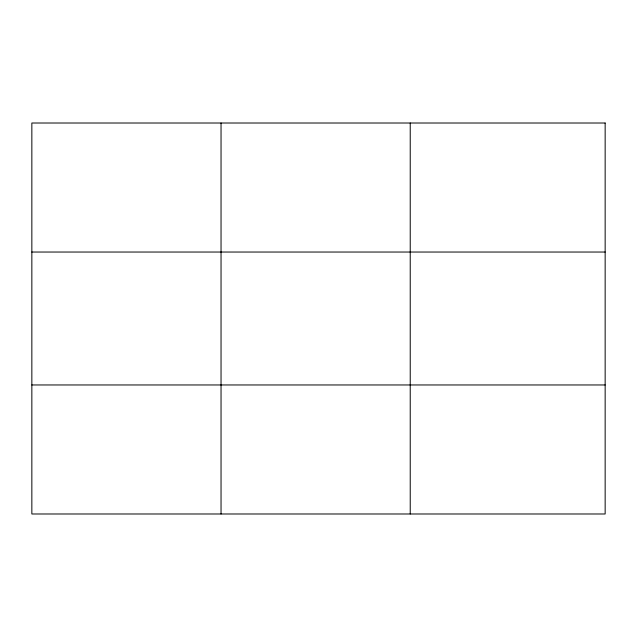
<?xml version="1.0" encoding="UTF-8"?>
<svg xmlns="http://www.w3.org/2000/svg" width="637" height="637" viewBox="0 0 637 637"><rect width="100%" height="100%" fill="white"/><g stroke="black" fill="none" stroke-linecap="round" stroke-linejoin="round"><path stroke-width="0.96" d="M221.039 513.987L221.039 123.013M410.228 513.987L410.228 123.013M31.85 252.037L605.15 252.037M31.85 384.963L605.15 384.963M605.15 123.013L605.15 513.987L31.85 513.987L31.85 123.013L605.15 123.013"/></g></svg>
